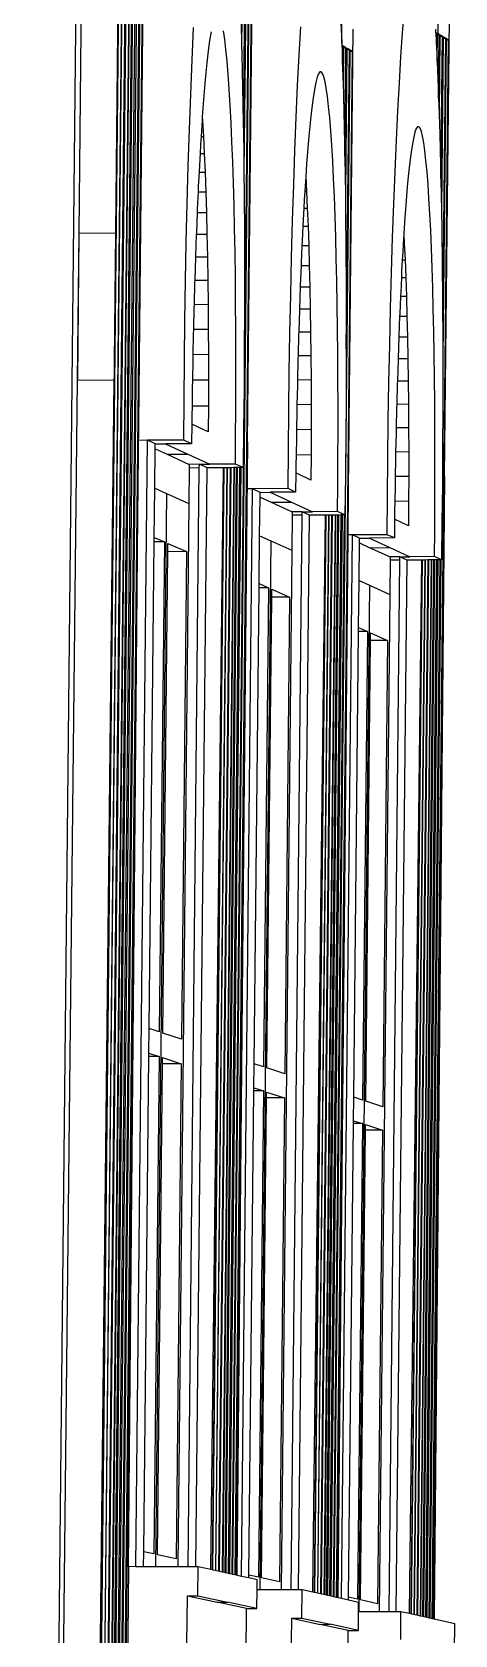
# Model space of a CAD drawing. Extents: x -106 to 80, y -44 to 65.
# Drawn here: x 76.736 to 77.959, y 10.15 to 14.788 of the extents above; entities that cross this region are included whole.
import ezdxf

# ---------------------------------------------------------------- set-up
doc = ezdxf.new("R2010")
doc.units = 0
doc.layers.get('0').update_dxf_attribs({"linetype": 'CONTINUOUS'})

msp = doc.modelspace()

# ---------------------------------------------------------------- linework, layer by layer
for p, q in [((76.736, 2.4746), (76.8852, 17.0254)), ((76.8717, 14.2064), (76.8818, 15.1912)), ((76.9779, 14.2073), (76.988, 15.1922)), ((77.0453, 13.7479), (77.0597, 15.1448)), ((76.9071, 7.1345), (76.989, 15.1123)), ((76.9971, 15.1124), (76.9152, 7.1345)), ((76.9168, 7.1347), (76.9987, 15.1068)), ((77.0067, 15.1069), (76.9249, 7.1347)), ((76.928, 7.1349), (77.0098, 15.1005)), ((77.0178, 15.1006), (76.936, 7.1349)), ((76.9383, 7.135), (77.0201, 15.0957)), ((76.9445, 7.135), (77.0262, 15.0958)), ((77.0285, 15.0898), (76.9468, 7.1352)), ((76.9548, 7.1352), (77.0365, 15.0899)), ((77.0395, 15.0836), (76.9579, 7.1354)), ((76.9658, 7.1354), (77.0475, 15.0836)), ((77.0491, 15.0781), (76.9675, 7.1356)), ((76.9755, 7.1356), (77.0571, 15.0782)), ((77.3591, 13.6011), (77.3732, 14.9656)), ((77.3143, 10.3266), (77.3616, 14.9056)), ((77.3631, 14.9003), (77.3159, 10.3263)), ((77.3235, 10.3246), (77.3707, 14.9004)), ((77.3434, 14.9115), (77.3418, 14.7532)), ((77.347, 14.5114), (77.3511, 14.9116)), ((77.354, 14.9055), (77.3486, 14.3853)), ((77.8075, 14.7855), (77.8125, 14.8489)), ((77.9107, 14.7828), (77.9114, 14.853)), ((77.1986, 14.7072), (77.2029, 14.8012)), ((77.3402, 14.8108), (77.3418, 14.7532)), ((77.5083, 14.7211), (77.5129, 14.8033)), ((77.6291, 14.8159), (77.6314, 14.7569)), ((77.6314, 14.7569), (77.632, 14.8211)), ((77.6508, 13.4624), (77.6646, 14.7968)), ((77.9024, 14.7961), (77.9029, 14.7873)), ((77.9288, 13.5022), (77.9426, 14.8291)), ((77.2494, 14.7638), (77.2454, 14.7338)), ((77.2535, 14.7889), (77.2494, 14.7638)), ((77.2931, 14.7669), (77.2895, 14.7914)), ((77.2966, 14.7376), (77.2931, 14.7669)), ((77.3418, 14.7532), (77.3426, 14.7235)), ((77.6314, 14.7569), (77.6316, 14.7503)), ((77.6341, 14.7489), (77.6316, 14.7503)), ((77.6316, 14.7503), (77.6317, 14.7489)), ((77.6317, 14.7489), (77.6341, 14.7489)), ((77.6317, 14.7489), (77.6322, 14.7354)), ((77.6335, 14.6946), (77.6341, 14.7489)), ((77.8027, 14.716), (77.8075, 14.7855)), ((77.8928, 10.1982), (77.9403, 14.7654)), ((77.9029, 14.7873), (77.906, 14.7855)), ((77.9029, 14.7873), (77.903, 14.7855)), ((77.903, 14.7855), (77.906, 14.7855)), ((77.903, 14.7855), (77.9055, 14.7372)), ((77.906, 14.7855), (77.9055, 14.7372)), ((77.9072, 14.7015), (77.908, 14.7812)), ((77.908, 14.7843), (77.9107, 14.7828)), ((77.908, 14.7827), (77.908, 14.7843)), ((77.908, 14.7827), (77.9107, 14.7828)), ((77.908, 14.7812), (77.908, 14.7827)), ((77.908, 14.7812), (77.9134, 14.7812)), ((77.9134, 14.7812), (77.9107, 14.7828)), ((77.9115, 14.596), (77.9134, 14.7812)), ((77.9153, 14.7759), (77.913, 14.5508)), ((77.9154, 14.78), (77.9153, 14.7759)), ((77.9153, 14.7759), (77.9223, 14.776)), ((77.9223, 14.776), (77.9154, 14.78)), ((77.9181, 14.364), (77.9223, 14.776)), ((77.925, 14.7703), (77.9198, 14.2746)), ((77.9234, 13.9508), (77.932, 14.7703)), ((77.9333, 14.7654), (77.9238, 13.8465)), ((77.932, 14.7703), (77.925, 14.7744)), ((77.925, 14.7744), (77.925, 14.7703)), ((77.925, 14.7703), (77.932, 14.7703)), ((77.9334, 14.7695), (77.9333, 14.7654)), ((77.9333, 14.7654), (77.9403, 14.7654)), ((77.9403, 14.7654), (77.9334, 14.7695)), ((77.1947, 14.6088), (77.1986, 14.7072)), ((77.2454, 14.7338), (77.2414, 14.6993)), ((77.2999, 14.7037), (77.2966, 14.7376)), ((77.3031, 14.6653), (77.2999, 14.7037)), ((77.3426, 14.7235), (77.3449, 14.627)), ((77.5039, 14.6339), (77.5083, 14.7211)), ((77.655, 14.7328), (77.6086, 10.2613)), ((77.6159, 10.2597), (77.6622, 14.7329)), ((77.6322, 14.7354), (77.6335, 14.6946)), ((77.6362, 14.7435), (77.6351, 14.6448)), ((77.6435, 14.7436), (77.6362, 14.7477)), ((77.6362, 14.7477), (77.6362, 14.7435)), ((77.6362, 14.7435), (77.6435, 14.7436)), ((77.6402, 14.4293), (77.6435, 14.7436)), ((77.6462, 14.7378), (77.6419, 14.3228)), ((77.6445, 13.8716), (77.6535, 14.7379)), ((77.6463, 14.742), (77.6462, 14.7378)), ((77.6462, 14.7378), (77.6535, 14.7379)), ((77.6535, 14.7379), (77.6463, 14.742)), ((77.6622, 14.7329), (77.655, 14.737)), ((77.655, 14.737), (77.655, 14.7328)), ((77.655, 14.7328), (77.6622, 14.7329)), ((77.798, 14.6409), (77.8027, 14.716)), ((77.9055, 14.7372), (77.906, 14.7282)), ((77.906, 14.7282), (77.9072, 14.7015)), ((77.2375, 14.6602), (77.2337, 14.6168)), ((77.2414, 14.6993), (77.2375, 14.6602)), ((77.3061, 14.6227), (77.3031, 14.6653)), ((77.5601, 14.6574), (77.5562, 14.6423)), ((77.564, 14.6675), (77.5601, 14.6574)), ((77.5679, 14.6728), (77.564, 14.6675)), ((77.5718, 14.6731), (77.5679, 14.6728)), ((77.5756, 14.6685), (77.5718, 14.6731)), ((77.5794, 14.6589), (77.5756, 14.6685)), ((77.5831, 14.6445), (77.5794, 14.6589)), ((77.6335, 14.6946), (77.635, 14.6498)), ((77.9072, 14.7015), (77.9092, 14.6547)), ((77.2337, 14.6168), (77.2327, 14.6033)), ((77.3089, 14.5759), (77.3061, 14.6227)), ((77.3449, 14.627), (77.3467, 14.5265)), ((77.4998, 14.5419), (77.5039, 14.6339)), ((77.5522, 14.6224), (77.5483, 14.5978)), ((77.5562, 14.6423), (77.5522, 14.6224)), ((77.5866, 14.6253), (77.5831, 14.6445)), ((77.5901, 14.6014), (77.5866, 14.6253)), ((77.635, 14.6498), (77.6351, 14.6448)), ((77.6351, 14.6448), (77.6374, 14.5596)), ((77.7936, 14.5605), (77.798, 14.6409)), ((77.9092, 14.6547), (77.9115, 14.596)), ((77.191, 14.5066), (77.1947, 14.6088)), ((77.23, 14.5691), (77.2282, 14.5422)), ((77.2327, 14.6033), (77.23, 14.5691)), ((77.3116, 14.5251), (77.3089, 14.5759)), ((77.5445, 14.5685), (77.5407, 14.5347)), ((77.5483, 14.5978), (77.5445, 14.5685)), ((77.5934, 14.5728), (77.5901, 14.6014)), ((77.5966, 14.5397), (77.5934, 14.5728)), ((77.9115, 14.596), (77.9122, 14.5759)), ((77.9122, 14.5759), (77.913, 14.5508)), ((77.2265, 14.5175), (77.2245, 14.4864)), ((77.2275, 14.5324), (77.2265, 14.5175)), ((77.2282, 14.5422), (77.2275, 14.5324)), ((77.2275, 14.5324), (77.2288, 14.5324)), ((77.2282, 14.5422), (77.2288, 14.5324)), ((77.2288, 14.5324), (77.2315, 14.4864)), ((77.314, 14.4706), (77.3116, 14.5251)), ((77.3467, 14.5265), (77.347, 14.5114)), ((77.496, 14.4457), (77.4998, 14.5419)), ((77.5407, 14.5347), (77.537, 14.4964)), ((77.5996, 14.5023), (77.5966, 14.5397)), ((77.6374, 14.5596), (77.6396, 14.4652)), ((77.7894, 14.4751), (77.7936, 14.5605)), ((77.913, 14.5508), (77.9149, 14.4922)), ((77.1877, 14.4009), (77.191, 14.5066)), ((77.2245, 14.4864), (77.223, 14.4622)), ((77.2245, 14.4864), (77.2315, 14.4864)), ((77.2315, 14.4864), (77.234, 14.4366)), ((77.3162, 14.4126), (77.314, 14.4706)), ((77.347, 14.5114), (77.3482, 14.4227)), ((77.537, 14.4964), (77.5333, 14.4539)), ((77.6025, 14.4606), (77.5996, 14.5023)), ((77.7855, 14.3851), (77.7894, 14.4751)), ((77.8394, 14.484), (77.8357, 14.4645)), ((77.8432, 14.4988), (77.8394, 14.484)), ((77.847, 14.5088), (77.8432, 14.4988)), ((77.8507, 14.5139), (77.847, 14.5088)), ((77.8544, 14.5143), (77.8507, 14.5139)), ((77.8581, 14.5098), (77.8544, 14.5143)), ((77.8616, 14.5005), (77.8581, 14.5098)), ((77.8651, 14.4865), (77.8616, 14.5005)), ((77.8686, 14.4677), (77.8651, 14.4865)), ((77.9149, 14.4922), (77.9172, 14.4041)), ((77.2216, 14.4365), (77.2198, 14.4032)), ((77.223, 14.4622), (77.2216, 14.4365)), ((77.2216, 14.4365), (77.234, 14.4366)), ((77.234, 14.4366), (77.2362, 14.3832)), ((77.4925, 14.3457), (77.496, 14.4457)), ((77.5314, 14.4289), (77.5298, 14.4074)), ((77.5333, 14.4539), (77.5314, 14.4289)), ((77.6052, 14.4149), (77.6025, 14.4606)), ((77.6396, 14.4652), (77.6402, 14.4293)), ((77.6402, 14.4293), (77.6413, 14.3671)), ((77.8319, 14.4404), (77.8282, 14.4117)), ((77.8357, 14.4645), (77.8319, 14.4404)), ((77.8719, 14.4443), (77.8686, 14.4677)), ((77.875, 14.4164), (77.8719, 14.4443)), ((77.1847, 14.2922), (77.1877, 14.4009)), ((77.2188, 14.383), (77.2167, 14.341)), ((77.2198, 14.4032), (77.2188, 14.383)), ((77.2188, 14.383), (77.2362, 14.3832)), ((77.2362, 14.3832), (77.2383, 14.3263)), ((77.3182, 14.3513), (77.3162, 14.4126)), ((77.3482, 14.4227), (77.3486, 14.3853)), ((77.3486, 14.3853), (77.3493, 14.3159)), ((77.5298, 14.4074), (77.5272, 14.3688)), ((77.6077, 14.3653), (77.6052, 14.4149)), ((77.7818, 14.291), (77.7855, 14.3851)), ((77.8246, 14.3785), (77.821, 14.3411)), ((77.8282, 14.4117), (77.8246, 14.3785)), ((77.8781, 14.3841), (77.875, 14.4164)), ((77.881, 14.3475), (77.8781, 14.3841)), ((77.9172, 14.4041), (77.9181, 14.364)), ((77.2167, 14.341), (77.216, 14.3262)), ((77.32, 14.287), (77.3182, 14.3513)), ((77.4893, 14.2424), (77.4925, 14.3457)), ((77.5264, 14.3569), (77.5246, 14.3274)), ((77.5272, 14.3688), (77.5264, 14.3569)), ((77.5272, 14.3688), (77.5295, 14.3274)), ((77.61, 14.3121), (77.6077, 14.3653)), ((77.6413, 14.3671), (77.6419, 14.3228)), ((77.821, 14.3411), (77.8175, 14.2995)), ((77.8837, 14.3068), (77.881, 14.3475)), ((77.9181, 14.364), (77.9192, 14.3118)), ((77.182, 14.1811), (77.1847, 14.2922)), ((77.216, 14.3262), (77.2137, 14.2756)), ((77.216, 14.3262), (77.2383, 14.3263)), ((77.2383, 14.3263), (77.2401, 14.2664)), ((77.3215, 14.2199), (77.32, 14.287)), ((77.3493, 14.3159), (77.35, 14.2067)), ((77.5231, 14.3027), (77.5218, 14.2787)), ((77.5246, 14.3274), (77.5231, 14.3027)), ((77.5246, 14.3274), (77.5295, 14.3274)), ((77.5295, 14.3274), (77.5318, 14.2788)), ((77.6121, 14.2554), (77.61, 14.3121)), ((77.6419, 14.3228), (77.6427, 14.2656)), ((77.7784, 14.1932), (77.7818, 14.291)), ((77.8175, 14.2995), (77.8148, 14.2635)), ((77.8863, 14.2621), (77.8837, 14.3068)), ((77.9192, 14.3118), (77.9198, 14.2746)), ((77.2134, 14.2662), (77.211, 14.2075)), ((77.2137, 14.2756), (77.2134, 14.2662)), ((77.2134, 14.2662), (77.2401, 14.2664)), ((77.2401, 14.2664), (77.2417, 14.2035)), ((77.4864, 14.1362), (77.4893, 14.2424)), ((77.5199, 14.2451), (77.519, 14.2264)), ((77.5218, 14.2787), (77.5199, 14.2451)), ((77.5218, 14.2787), (77.5318, 14.2788)), ((77.5318, 14.2788), (77.534, 14.2266)), ((77.614, 14.1955), (77.6121, 14.2554)), ((77.6427, 14.2656), (77.6437, 14.1613)), ((77.8141, 14.2539), (77.8108, 14.2045)), ((77.8148, 14.2635), (77.8141, 14.2539)), ((77.8887, 14.2137), (77.8863, 14.2621)), ((77.9198, 14.2746), (77.9208, 14.2158)), ((76.8716, 14.2065), (76.8672, 13.781)), ((76.8673, 13.781), (76.8717, 14.2064)), ((76.8717, 14.2064), (76.9779, 14.2073)), ((76.9673, 13.1768), (76.9779, 14.2073)), ((77.2108, 14.2033), (77.2085, 14.1378)), ((77.211, 14.2075), (77.2108, 14.2033)), ((77.2108, 14.2033), (77.2417, 14.2035)), ((77.2417, 14.2035), (77.243, 14.1381)), ((77.3228, 14.1503), (77.3215, 14.2199)), ((77.35, 14.2067), (77.3503, 14.0955)), ((77.519, 14.2264), (77.5169, 14.1842)), ((77.519, 14.2264), (77.534, 14.2266)), ((77.534, 14.2266), (77.5359, 14.171)), ((77.6157, 14.1327), (77.614, 14.1955)), ((77.7753, 14.0921), (77.7784, 14.1932)), ((77.8108, 14.2035), (77.8092, 14.1766)), ((77.8108, 14.2045), (77.8108, 14.2035)), ((77.8108, 14.2035), (77.8122, 14.1766)), ((77.8909, 14.1616), (77.8887, 14.2137)), ((77.9208, 14.2158), (77.9221, 14.1165)), ((77.1798, 14.0681), (77.182, 14.1811)), ((77.3238, 14.0785), (77.3228, 14.1503)), ((77.5164, 14.1709), (77.5141, 14.1203)), ((77.5169, 14.1842), (77.5164, 14.1709)), ((77.5164, 14.1709), (77.5359, 14.171)), ((77.5359, 14.171), (77.5376, 14.1124)), ((77.6437, 14.1613), (77.6443, 14.0545)), ((77.8077, 14.1515), (77.8065, 14.1289)), ((77.8092, 14.1766), (77.8077, 14.1515)), ((77.8092, 14.1766), (77.8122, 14.1766)), ((77.8122, 14.1766), (77.8145, 14.129)), ((77.8929, 14.1062), (77.8909, 14.1616)), ((77.2085, 14.1369), (77.2063, 14.07)), ((77.2085, 14.1378), (77.243, 14.1381)), ((77.2085, 14.1378), (77.2085, 14.1369)), ((77.243, 14.1381), (77.2441, 14.0703)), ((77.4838, 14.0276), (77.4864, 14.1362)), ((77.5138, 14.1122), (77.5115, 14.0537)), ((77.5141, 14.1203), (77.5138, 14.1122)), ((77.5138, 14.1122), (77.5376, 14.1124)), ((77.5376, 14.1124), (77.5391, 14.051)), ((77.6171, 14.0671), (77.6157, 14.1327)), ((77.8065, 14.1289), (77.8046, 14.0951)), ((77.8065, 14.1289), (77.8145, 14.129)), ((77.8145, 14.129), (77.8165, 14.078)), ((77.8947, 14.0477), (77.8929, 14.1062)), ((77.9221, 14.1165), (77.9231, 14.0145)), ((77.1779, 13.9538), (77.1798, 14.0681)), ((77.2061, 14.064), (77.2044, 14.0001)), ((77.2063, 14.07), (77.2061, 14.064)), ((77.2063, 14.07), (77.2441, 14.0703)), ((77.2441, 14.0703), (77.245, 14.0004)), ((77.3246, 14.0047), (77.3238, 14.0785)), ((77.3503, 14.0955), (77.3502, 13.9829)), ((77.5115, 14.0537), (77.5114, 14.0508)), ((77.6183, 13.9991), (77.6171, 14.0671)), ((77.6443, 14.0545), (77.6446, 13.9458)), ((77.7725, 13.9882), (77.7753, 14.0921)), ((77.8038, 14.0779), (77.8018, 14.0355)), ((77.8046, 14.0951), (77.8038, 14.0779)), ((77.8038, 14.0779), (77.8165, 14.078)), ((77.8165, 14.078), (77.8184, 14.0237)), ((77.4816, 13.9172), (77.4838, 14.0276)), ((77.5114, 14.0508), (77.5091, 13.9868)), ((77.5114, 14.0508), (77.5391, 14.051)), ((77.5391, 14.051), (77.5404, 13.987)), ((77.8012, 14.0235), (77.7991, 13.973)), ((77.8018, 14.0355), (77.8012, 14.0235)), ((77.8012, 14.0235), (77.8184, 14.0237)), ((77.8184, 14.0237), (77.82, 13.9664)), ((77.8962, 13.9862), (77.8947, 14.0477)), ((77.9231, 14.0145), (77.9234, 13.9508)), ((77.2041, 13.9892), (77.2026, 13.9285)), ((77.2044, 14.0001), (77.2041, 13.9892)), ((77.2044, 14.0001), (77.245, 14.0004)), ((77.245, 14.0004), (77.2456, 13.9289)), ((77.3251, 13.9293), (77.3246, 14.0047)), ((77.3502, 13.9829), (77.3497, 13.8693)), ((77.5091, 13.9847), (77.507, 13.9205)), ((77.5091, 13.9868), (77.5404, 13.987)), ((77.5091, 13.9868), (77.5091, 13.9847)), ((77.5404, 13.987), (77.5414, 13.9208)), ((77.6193, 13.9288), (77.6183, 13.9991)), ((77.77, 13.882), (77.7725, 13.9882)), ((77.7988, 13.9662), (77.7965, 13.9079)), ((77.7991, 13.973), (77.7988, 13.9662)), ((77.7988, 13.9662), (77.82, 13.9664)), ((77.82, 13.9664), (77.8214, 13.9063)), ((77.8976, 13.9221), (77.8962, 13.9862)), ((77.1764, 13.8385), (77.1779, 13.9538)), ((77.2026, 13.9285), (77.2022, 13.9128)), ((77.2026, 13.9285), (77.2456, 13.9289)), ((77.2456, 13.9289), (77.2459, 13.8559)), ((77.3254, 13.8525), (77.3251, 13.9293)), ((77.4798, 13.8054), (77.4816, 13.9172)), ((77.507, 13.9205), (77.5068, 13.9134)), ((77.507, 13.9205), (77.5414, 13.9208)), ((77.5414, 13.9208), (77.5422, 13.8525)), ((77.62, 13.8567), (77.6193, 13.9288)), ((77.6446, 13.9458), (77.6445, 13.8716)), ((77.8987, 13.8555), (77.8976, 13.9221)), ((77.9234, 13.9508), (77.9237, 13.9101)), ((77.2022, 13.9128), (77.201, 13.8555)), ((77.3497, 13.8693), (77.3488, 13.7553)), ((77.5068, 13.9134), (77.5051, 13.8523)), ((77.6445, 13.8716), (77.6445, 13.8357)), ((77.7679, 13.774), (77.77, 13.882)), ((77.7965, 13.9061), (77.7943, 13.8435)), ((77.7965, 13.9079), (77.7965, 13.9061)), ((77.7965, 13.9061), (77.8214, 13.9063)), ((77.8214, 13.9063), (77.8226, 13.8437)), ((77.9237, 13.9101), (77.9238, 13.8465)), ((77.1753, 13.7229), (77.1764, 13.8385)), ((77.2006, 13.835), (77.1996, 13.7814)), ((77.201, 13.8555), (77.2006, 13.835)), ((77.201, 13.8555), (77.2459, 13.8559)), ((77.2459, 13.8559), (77.246, 13.7817)), ((77.3254, 13.7747), (77.3254, 13.8525)), ((77.5048, 13.8403), (77.5034, 13.7823)), ((77.5051, 13.8523), (77.5048, 13.8403)), ((77.5051, 13.8523), (77.5422, 13.8525)), ((77.5422, 13.8525), (77.5428, 13.7826)), ((77.6205, 13.783), (77.62, 13.8567)), ((77.6445, 13.8357), (77.644, 13.7247)), ((77.7942, 13.8403), (77.7923, 13.7787)), ((77.7943, 13.8435), (77.7942, 13.8403)), ((77.7943, 13.8435), (77.8226, 13.8437)), ((77.8226, 13.8437), (77.8236, 13.7789)), ((77.8996, 13.7869), (77.8987, 13.8555)), ((77.9238, 13.8465), (77.9239, 13.8038)), ((76.7948, 7.1342), (76.8672, 13.781)), ((76.8672, 13.781), (76.8673, 13.781)), ((76.8673, 13.781), (76.9734, 13.7818)), ((76.9009, 7.1342), (76.9734, 13.7818)), ((76.9672, 13.1768), (76.9734, 13.7818)), ((77.1996, 13.7814), (77.1992, 13.7563)), ((77.1996, 13.7814), (77.246, 13.7817)), ((77.246, 13.7817), (77.2458, 13.7068)), ((77.4784, 13.6927), (77.4798, 13.8054)), ((77.5034, 13.7823), (77.503, 13.7656)), ((77.5034, 13.7823), (77.5428, 13.7826)), ((77.5428, 13.7826), (77.5431, 13.7112)), ((77.6207, 13.708), (77.6205, 13.783)), ((77.7923, 13.7787), (77.792, 13.7706)), ((77.7923, 13.7787), (77.8236, 13.7789)), ((77.8236, 13.7789), (77.8243, 13.7122)), ((77.9003, 13.7164), (77.8996, 13.7869)), ((77.9239, 13.8038), (77.9237, 13.6961)), ((77.0258, 11.8515), (77.0454, 13.7479)), ((77.0258, 11.8515), (77.0453, 13.7479)), ((77.0441, 13.6066), (77.0454, 13.7479)), ((77.0453, 13.7479), (77.0454, 13.7479)), ((77.1992, 13.7563), (77.1985, 13.7065)), ((77.3252, 13.6961), (77.3254, 13.7747)), ((77.3488, 13.7553), (77.3476, 13.6413)), ((77.503, 13.7656), (77.5019, 13.7109)), ((77.7661, 13.6646), (77.7679, 13.774)), ((77.792, 13.7706), (77.7904, 13.7119)), ((77.1746, 13.6076), (77.1753, 13.7229)), ((77.1985, 13.7065), (77.1981, 13.6769)), ((77.1985, 13.7065), (77.2458, 13.7068)), ((77.2458, 13.7068), (77.2454, 13.6314)), ((77.3246, 13.6172), (77.3252, 13.6961)), ((77.4773, 13.5798), (77.4784, 13.6927)), ((77.5014, 13.6896), (77.5005, 13.6385)), ((77.5019, 13.7109), (77.5014, 13.6896)), ((77.5019, 13.7109), (77.5431, 13.7112)), ((77.5431, 13.7112), (77.5432, 13.6388)), ((77.6207, 13.6319), (77.6207, 13.708)), ((77.644, 13.7247), (77.6431, 13.6132)), ((77.7901, 13.6991), (77.7887, 13.6435)), ((77.7904, 13.7119), (77.7901, 13.6991)), ((77.7904, 13.7119), (77.8243, 13.7122)), ((77.8243, 13.7122), (77.8248, 13.6438)), ((77.9008, 13.6442), (77.9003, 13.7164)), ((77.9237, 13.6961), (77.9232, 13.5874)), ((77.1978, 13.6538), (77.1972, 13.5971)), ((77.1981, 13.6769), (77.1978, 13.6538)), ((77.2454, 13.6314), (77.1978, 13.6538)), ((77.3476, 13.6413), (77.3459, 13.5279)), ((77.5005, 13.6385), (77.5001, 13.6126)), ((77.5005, 13.6385), (77.5432, 13.6388)), ((77.5432, 13.6388), (77.543, 13.5655)), ((77.7647, 13.5545), (77.7661, 13.6646)), ((77.7887, 13.6435), (77.7883, 13.626)), ((77.7887, 13.6435), (77.8248, 13.6438)), ((77.8248, 13.6438), (77.8251, 13.574)), ((77.901, 13.5708), (77.9008, 13.6442)), ((77.0147, 10.3477), (77.0441, 13.6066)), ((77.0358, 10.3478), (77.0693, 13.6068)), ((77.0693, 13.6068), (77.0441, 13.6066)), ((77.1746, 13.6076), (77.0693, 13.6068)), ((77.092, 13.5963), (77.0693, 13.6068)), ((77.0919, 13.5823), (77.092, 13.5963)), ((77.092, 13.5963), (77.1221, 13.5965)), ((77.1972, 13.5971), (77.1221, 13.5965)), ((77.1221, 13.5965), (77.1861, 13.5669)), ((77.1972, 13.5971), (77.1746, 13.6076)), ((77.3239, 13.5381), (77.3246, 13.6172)), ((77.343, 12.0429), (77.3592, 13.6011)), ((77.3591, 13.6011), (77.343, 12.0429)), ((77.358, 13.4662), (77.3592, 13.6011)), ((77.3591, 13.6011), (77.3592, 13.6011)), ((77.5001, 13.6126), (77.4994, 13.5652)), ((77.6205, 13.5551), (77.6207, 13.6319)), ((77.6431, 13.6132), (77.6419, 13.5017)), ((77.7883, 13.626), (77.7872, 13.5737)), ((77.0907, 13.468), (77.0919, 13.5823)), ((77.0919, 13.5823), (77.1263, 13.5665)), ((77.1263, 13.5665), (77.1861, 13.5669)), ((77.1263, 13.5665), (77.19, 13.5371)), ((77.1861, 13.5669), (77.2495, 13.5376)), ((77.4766, 13.467), (77.4773, 13.5798)), ((77.4994, 13.5652), (77.499, 13.535)), ((77.4994, 13.5652), (77.543, 13.5655)), ((77.543, 13.5655), (77.5425, 13.4918)), ((77.62, 13.4779), (77.6205, 13.5551)), ((77.7637, 13.444), (77.7647, 13.5545)), ((77.7868, 13.5516), (77.7859, 13.5028)), ((77.7872, 13.5737), (77.7868, 13.5516)), ((77.7872, 13.5737), (77.8251, 13.574)), ((77.8251, 13.574), (77.8251, 13.5031)), ((77.9009, 13.4964), (77.901, 13.5708)), ((77.9232, 13.5874), (77.9224, 13.4784)), ((77.1869, 10.3483), (77.2196, 13.5269)), ((77.1899, 13.5267), (77.1888, 13.4237)), ((77.19, 13.5371), (77.1899, 13.5267)), ((77.2196, 13.5269), (77.1899, 13.5267)), ((77.2197, 13.5374), (77.19, 13.5371)), ((77.2092, 10.3484), (77.2419, 13.5271)), ((77.2196, 13.5269), (77.2197, 13.5374)), ((77.2197, 13.5374), (77.2495, 13.5376)), ((77.2419, 13.5271), (77.2197, 13.5374)), ((77.2893, 13.5274), (77.2419, 13.5271)), ((77.3239, 13.5381), (77.2495, 13.5376)), ((77.2525, 10.3404), (77.2893, 13.5274)), ((77.2584, 10.339), (77.2913, 13.5275)), ((77.299, 13.5275), (77.2661, 10.3373)), ((77.2677, 10.337), (77.3006, 13.5275)), ((77.3083, 13.5276), (77.2753, 10.3353)), ((77.2783, 10.3346), (77.3112, 13.5276)), ((77.2844, 13.0426), (77.2894, 13.5274)), ((77.2845, 13.0426), (77.2895, 13.5274)), ((77.3189, 13.5277), (77.2859, 10.3329)), ((77.2881, 10.3325), (77.3211, 13.5277)), ((77.2894, 13.5274), (77.2893, 13.5274)), ((77.2895, 13.5274), (77.2894, 13.5274)), ((77.2913, 13.5275), (77.2895, 13.5274)), ((77.299, 13.5275), (77.2913, 13.5275)), ((77.294, 10.3312), (77.327, 13.5277)), ((77.3292, 13.5277), (77.2962, 10.3307)), ((77.3006, 13.5275), (77.299, 13.5275)), ((77.3083, 13.5276), (77.3006, 13.5275)), ((77.3038, 10.329), (77.3368, 13.5278)), ((77.3398, 13.5278), (77.3067, 10.3283)), ((77.3112, 13.5276), (77.3083, 13.5276)), ((77.3189, 13.5277), (77.3112, 13.5276)), ((77.3211, 13.5277), (77.3189, 13.5277)), ((77.327, 13.5277), (77.3211, 13.5277)), ((77.3459, 13.5279), (77.3239, 13.5381)), ((77.3292, 13.5277), (77.327, 13.5277)), ((77.3368, 13.5278), (77.3292, 13.5277)), ((77.3398, 13.5278), (77.3368, 13.5278)), ((77.3459, 13.5279), (77.3398, 13.5278)), ((77.4987, 13.5124), (77.4981, 13.457)), ((77.499, 13.535), (77.4987, 13.5124)), ((77.5425, 13.4918), (77.4987, 13.5124)), ((77.6419, 13.5017), (77.6403, 13.3909)), ((77.7859, 13.5028), (77.7855, 13.4763)), ((77.7859, 13.5028), (77.8251, 13.5031)), ((77.8251, 13.5031), (77.8249, 13.4315)), ((77.9289, 13.5022), (77.8982, 10.197)), ((77.9101, 11.7013), (77.9289, 13.5022)), ((77.9101, 11.7013), (77.9288, 13.5022)), ((77.9288, 13.5022), (77.9289, 13.5022)), ((77.0893, 13.326), (77.0907, 13.468)), ((77.0907, 13.468), (77.1249, 13.4526)), ((77.1249, 13.4526), (77.093, 10.348)), ((77.1249, 13.4526), (77.1888, 13.4237)), ((77.3294, 10.3233), (77.358, 13.4662)), ((77.3412, 10.3207), (77.3736, 13.4663)), ((77.3736, 13.4663), (77.358, 13.4662)), ((77.4766, 13.467), (77.3736, 13.4663)), ((77.3953, 13.4563), (77.3736, 13.4663)), ((77.3952, 13.4426), (77.3953, 13.4563)), ((77.3953, 13.4563), (77.4247, 13.4565)), ((77.4981, 13.457), (77.4247, 13.4565)), ((77.4247, 13.4565), (77.4858, 13.4282)), ((77.4981, 13.457), (77.4766, 13.467)), ((77.6192, 13.4007), (77.62, 13.4779)), ((77.632, 11.6513), (77.6509, 13.4624)), ((77.632, 11.6513), (77.6508, 13.4624)), ((77.6497, 13.3329), (77.6509, 13.4624)), ((77.6508, 13.4624), (77.6509, 13.4624)), ((77.7855, 13.4763), (77.7849, 13.4312)), ((77.9007, 13.4213), (77.9009, 13.4964)), ((77.9224, 13.4784), (77.9212, 13.3693)), ((77.1888, 13.4237), (77.1571, 10.3482)), ((77.394, 13.3309), (77.3952, 13.4426)), ((77.3952, 13.4426), (77.4274, 13.4278)), ((77.4274, 13.4278), (77.4858, 13.4282)), ((77.4274, 13.4278), (77.4882, 13.3997)), ((77.4858, 13.4282), (77.5464, 13.4001)), ((77.763, 13.3337), (77.7637, 13.444)), ((77.7849, 13.4312), (77.7844, 13.4004)), ((77.7849, 13.4312), (77.8249, 13.4315)), ((77.8249, 13.4315), (77.8245, 13.3594)), ((77.9002, 13.3458), (77.9007, 13.4213)), ((77.4851, 10.2815), (77.5172, 13.39)), ((77.4881, 13.3898), (77.4871, 13.2888)), ((77.4882, 13.3997), (77.4881, 13.3898)), ((77.5172, 13.39), (77.4881, 13.3898)), ((77.5173, 13.3999), (77.4882, 13.3997)), ((77.5064, 10.2816), (77.5386, 13.3901)), ((77.5172, 13.39), (77.5173, 13.3999)), ((77.5173, 13.3999), (77.5464, 13.4001)), ((77.5386, 13.3901), (77.5173, 13.3999)), ((77.584, 13.3905), (77.5386, 13.3901)), ((77.6192, 13.4007), (77.5464, 13.4001)), ((77.548, 10.2748), (77.584, 13.3905)), ((77.5537, 10.2735), (77.586, 13.3905)), ((77.5933, 13.3905), (77.561, 10.2719)), ((77.5625, 10.2716), (77.5948, 13.3905)), ((77.6021, 13.3906), (77.5698, 10.2699)), ((77.5727, 10.2693), (77.605, 13.3906)), ((77.5793, 12.9157), (77.5842, 13.3905)), ((77.5793, 12.9157), (77.5841, 13.3905)), ((77.6123, 13.3907), (77.58, 10.2677)), ((77.5821, 10.2672), (77.6144, 13.3907)), ((77.5841, 13.3905), (77.584, 13.3905)), ((77.5842, 13.3905), (77.5841, 13.3905)), ((77.586, 13.3905), (77.5842, 13.3905)), ((77.5933, 13.3905), (77.586, 13.3905)), ((77.5877, 10.266), (77.62, 13.3907)), ((77.6221, 13.3907), (77.5898, 10.2655)), ((77.5948, 13.3905), (77.5933, 13.3905)), ((77.6021, 13.3906), (77.5948, 13.3905)), ((77.5971, 10.2639), (77.6294, 13.3908)), ((77.6323, 13.3908), (77.5999, 10.2633)), ((77.605, 13.3906), (77.6021, 13.3906)), ((77.6123, 13.3907), (77.605, 13.3906)), ((77.6071, 10.2617), (77.6395, 13.3909)), ((77.6144, 13.3907), (77.6123, 13.3907)), ((77.62, 13.3907), (77.6144, 13.3907)), ((77.6403, 13.3909), (77.6192, 13.4007)), ((77.6221, 13.3907), (77.62, 13.3907)), ((77.6294, 13.3908), (77.6221, 13.3907)), ((77.6323, 13.3908), (77.6294, 13.3908)), ((77.6395, 13.3909), (77.6323, 13.3908)), ((77.6403, 13.3909), (77.6395, 13.3909)), ((77.7842, 13.3783), (77.7836, 13.3242)), ((77.7844, 13.4004), (77.7842, 13.3783)), ((77.8245, 13.3594), (77.7842, 13.3783)), ((77.9212, 13.3693), (77.9196, 13.2608)), ((77.0746, 11.9049), (77.0891, 13.3129)), ((77.0891, 13.3129), (77.0893, 13.326)), ((77.1185, 13.3131), (77.0891, 13.3129)), ((77.0893, 13.326), (77.1185, 13.3131)), ((77.1185, 13.3131), (77.1039, 11.8951)), ((77.3926, 13.1921), (77.394, 13.3309)), ((77.394, 13.3309), (77.426, 13.3164)), ((77.426, 13.3164), (77.3947, 10.2812)), ((77.426, 13.3164), (77.4871, 13.2888)), ((77.6215, 10.2585), (77.6497, 13.3329)), ((77.6304, 10.2565), (77.6622, 13.333)), ((77.6622, 13.333), (77.6497, 13.3329)), ((77.763, 13.3337), (77.6622, 13.333)), ((77.683, 13.3235), (77.6622, 13.333)), ((77.6829, 13.3101), (77.683, 13.3235)), ((77.683, 13.3235), (77.7117, 13.3237)), ((77.7836, 13.3242), (77.7117, 13.3237)), ((77.7117, 13.3237), (77.7702, 13.2966)), ((77.7836, 13.3242), (77.763, 13.3337)), ((77.8994, 13.2702), (77.9002, 13.3458)), ((77.1138, 11.8918), (77.1281, 13.2845)), ((77.1281, 13.2845), (77.1283, 13.3087)), ((77.1823, 13.2849), (77.1281, 13.2845)), ((77.1283, 13.3087), (77.1823, 13.2849)), ((77.1823, 13.2849), (77.1677, 11.8737)), ((77.4871, 13.2888), (77.456, 10.2814)), ((77.6817, 13.2008), (77.6829, 13.3101)), ((77.6829, 13.3101), (77.713, 13.2962)), ((77.713, 13.2962), (77.7702, 13.2966)), ((77.713, 13.2962), (77.7713, 13.2693)), ((77.7702, 13.2966), (77.8282, 13.2697)), ((77.7713, 13.2693), (77.7712, 13.2598)), ((77.7997, 13.2695), (77.7713, 13.2693)), ((77.7996, 13.26), (77.7997, 13.2695)), ((77.7997, 13.2695), (77.8282, 13.2697)), ((77.8201, 13.2602), (77.7997, 13.2695)), ((77.8994, 13.2702), (77.8282, 13.2697)), ((77.9196, 13.2608), (77.8994, 13.2702)), ((77.7681, 10.2182), (77.7996, 13.26)), ((77.7712, 13.2598), (77.7701, 13.1608)), ((77.7996, 13.26), (77.7712, 13.2598)), ((77.7885, 10.2182), (77.8201, 13.2602)), ((77.8629, 13.2605), (77.8201, 13.2602)), ((77.8278, 10.2127), (77.8629, 13.2605)), ((77.8333, 10.2115), (77.8649, 13.2605)), ((77.872, 13.2605), (77.8403, 10.2099)), ((77.8417, 10.2096), (77.8734, 13.2605)), ((77.8804, 13.2606), (77.8487, 10.208)), ((77.8514, 10.2074), (77.8832, 13.2606)), ((77.8902, 13.2606), (77.8584, 10.2059)), ((77.8601, 12.9583), (77.8632, 13.2605)), ((77.8602, 12.9583), (77.8633, 13.2605)), ((77.8604, 10.2054), (77.8922, 13.2607)), ((77.8632, 13.2605), (77.8629, 13.2605)), ((77.8633, 13.2605), (77.8632, 13.2605)), ((77.8649, 13.2605), (77.8633, 13.2605)), ((77.872, 13.2605), (77.8649, 13.2605)), ((77.8658, 10.2042), (77.8976, 13.2607)), ((77.8996, 13.2607), (77.8678, 10.2038)), ((77.8734, 13.2605), (77.872, 13.2605)), ((77.8804, 13.2606), (77.8734, 13.2605)), ((77.8748, 10.2022), (77.9066, 13.2608)), ((77.9093, 13.2608), (77.8775, 10.2016)), ((77.8832, 13.2606), (77.8804, 13.2606)), ((77.8902, 13.2606), (77.8832, 13.2606)), ((77.8844, 10.2001), (77.9163, 13.2608)), ((77.9177, 13.2608), (77.8859, 10.1998)), ((77.8922, 13.2607), (77.8902, 13.2606)), ((77.8976, 13.2607), (77.8922, 13.2607)), ((77.8996, 13.2607), (77.8976, 13.2607)), ((77.9066, 13.2608), (77.8996, 13.2607)), ((77.9093, 13.2608), (77.9066, 13.2608)), ((77.9163, 13.2608), (77.9093, 13.2608)), ((77.9177, 13.2608), (77.9163, 13.2608)), ((77.9196, 13.2608), (77.9177, 13.2608)), ((76.9539, 11.8752), (76.9673, 13.1768)), ((76.9539, 11.8752), (76.9672, 13.1768)), ((76.9672, 13.1768), (76.9673, 13.1768)), ((77.3783, 11.8031), (77.3925, 13.1798)), ((77.3925, 13.1798), (77.3926, 13.1921)), ((77.4199, 13.18), (77.3925, 13.1798)), ((77.3926, 13.1921), (77.4199, 13.18)), ((77.4199, 13.18), (77.4056, 11.794)), ((77.429, 13.1528), (77.4293, 13.1759)), ((77.4293, 13.1759), (77.4808, 13.1531)), ((77.6803, 13.065), (77.6817, 13.2008)), ((77.7117, 13.1873), (77.6809, 10.2179)), ((77.6817, 13.2008), (77.7117, 13.1873)), ((77.7117, 13.1873), (77.7701, 13.1608)), ((77.415, 11.7908), (77.429, 13.1528)), ((77.4808, 13.1531), (77.429, 13.1528)), ((77.4808, 13.1531), (77.4665, 11.7735)), ((77.7701, 13.1608), (77.7396, 10.2181)), ((77.2714, 11.7716), (77.2845, 13.0426)), ((77.2714, 11.7716), (77.2844, 13.0426)), ((77.2844, 13.0426), (77.2845, 13.0426)), ((77.6662, 11.7065), (77.6802, 13.0536)), ((77.6802, 13.0536), (77.6803, 13.065)), ((77.7058, 13.0538), (77.6802, 13.0536)), ((77.6803, 13.065), (77.7058, 13.0538)), ((77.7058, 13.0538), (77.6917, 11.698)), ((77.7145, 13.0277), (77.7148, 13.0498)), ((77.7148, 13.0498), (77.7641, 13.028)), ((77.7007, 11.695), (77.7145, 13.0277)), ((77.7641, 13.028), (77.7145, 13.0277)), ((77.7641, 13.028), (77.7501, 11.6784)), ((77.8473, 11.7227), (77.8602, 12.9583)), ((77.8473, 11.7227), (77.8601, 12.9583)), ((77.8601, 12.9583), (77.8602, 12.9583)), ((77.5665, 11.673), (77.5793, 12.9157)), ((77.5665, 11.673), (77.5793, 12.9157)), ((77.5793, 12.9157), (77.5793, 12.9157)), ((77.34, 11.7489), (77.343, 12.0414)), ((77.343, 12.0414), (77.343, 12.0429)), ((76.9539, 11.8752), (76.9052, 7.1343)), ((77.0739, 11.8335), (77.0746, 11.9049)), ((77.1039, 11.8951), (77.0746, 11.9049)), ((77.1677, 11.8737), (77.1138, 11.8918)), ((77.0258, 11.8515), (76.9773, 7.1357)), ((77.0738, 11.8236), (77.0739, 11.8335)), ((77.0739, 11.8335), (77.1032, 11.8238)), ((77.0591, 10.3909), (77.0738, 11.8236)), ((77.1032, 11.8238), (77.0738, 11.8236)), ((77.1032, 11.8238), (77.0884, 10.3844)), ((77.0982, 10.3822), (77.1128, 11.8025)), ((77.1128, 11.8025), (77.113, 11.8206)), ((77.167, 11.8027), (77.1128, 11.8025)), ((77.113, 11.8206), (77.167, 11.8027)), ((77.167, 11.8027), (77.1523, 10.3701)), ((77.3775, 11.7333), (77.3783, 11.8031)), ((77.4056, 11.794), (77.3783, 11.8031)), ((77.4665, 11.7735), (77.415, 11.7908)), ((77.2714, 11.7716), (77.2566, 10.3394)), ((77.34, 11.7489), (77.3253, 10.3242)), ((77.363, 10.3233), (77.3774, 11.7241)), ((77.3774, 11.7241), (77.3775, 11.7333)), ((77.4049, 11.7242), (77.3774, 11.7241)), ((77.3775, 11.7333), (77.4049, 11.7242)), ((77.4049, 11.7242), (77.3903, 10.3172)), ((77.3997, 10.3151), (77.4141, 11.7039)), ((77.4141, 11.7039), (77.4142, 11.7211)), ((77.4658, 11.7041), (77.4141, 11.7039)), ((77.4142, 11.7211), (77.4658, 11.7041)), ((77.4658, 11.7041), (77.4514, 10.3036)), ((77.6655, 11.6382), (77.6662, 11.7065)), ((77.6917, 11.698), (77.6662, 11.7065)), ((77.7501, 11.6784), (77.7007, 11.695)), ((77.8473, 11.7227), (77.8316, 10.2118)), ((77.9101, 11.7013), (77.8945, 10.1979)), ((77.5665, 11.673), (77.552, 10.2739)), ((77.632, 11.6513), (77.6176, 10.2593)), ((77.6512, 10.2591), (77.6654, 11.6297)), ((77.6654, 11.6297), (77.6655, 11.6382)), ((77.691, 11.6298), (77.6654, 11.6297)), ((77.6655, 11.6382), (77.691, 11.6298)), ((77.691, 11.6298), (77.6768, 10.2534)), ((77.6858, 10.2514), (77.6998, 11.6103)), ((77.6998, 11.6103), (77.7, 11.6268)), ((77.7494, 11.6105), (77.6998, 11.6103)), ((77.7, 11.6268), (77.7494, 11.6105)), ((77.7494, 11.6105), (77.7352, 10.2404)), ((77.0586, 10.3479), (77.0591, 10.3909)), ((77.0884, 10.3844), (77.0591, 10.3909)), ((77.0147, 10.3477), (77.0108, 9.9743)), ((77.0358, 10.3478), (77.0147, 10.3477)), ((77.0358, 10.3478), (77.0586, 10.3479)), ((77.0586, 10.3479), (77.093, 10.348)), ((77.093, 10.348), (77.1571, 10.3482)), ((77.1523, 10.3701), (77.0982, 10.3822)), ((77.1571, 10.3482), (77.1869, 10.3483)), ((77.1869, 10.3483), (77.2092, 10.3484)), ((77.2092, 10.3484), (77.2163, 10.3484)), ((77.2154, 10.2634), (77.2163, 10.3484)), ((77.2163, 10.3484), (77.2525, 10.3404)), ((77.2525, 10.3404), (77.2566, 10.3394)), ((77.2566, 10.3394), (77.2584, 10.339)), ((77.2584, 10.339), (77.2661, 10.3373)), ((77.2661, 10.3373), (77.2677, 10.337)), ((77.2677, 10.337), (77.2753, 10.3353)), ((77.2753, 10.3353), (77.2783, 10.3346)), ((77.2783, 10.3346), (77.2859, 10.3329)), ((77.2859, 10.3329), (77.2881, 10.3325)), ((77.2881, 10.3325), (77.294, 10.3312)), ((77.294, 10.3312), (77.2962, 10.3307)), ((77.2962, 10.3307), (77.3038, 10.329)), ((77.3038, 10.329), (77.3067, 10.3283)), ((77.3067, 10.3283), (77.3143, 10.3266)), ((77.3143, 10.3266), (77.3159, 10.3263)), ((77.3159, 10.3263), (77.3235, 10.3246)), ((77.3235, 10.3246), (77.3253, 10.3242)), ((77.3253, 10.3242), (77.3294, 10.3233)), ((77.3294, 10.3233), (77.3412, 10.3207)), ((77.3412, 10.3207), (77.3629, 10.3159)), ((77.3629, 10.3159), (77.363, 10.3233)), ((77.3629, 10.3159), (77.387, 10.3105)), ((77.3903, 10.3172), (77.363, 10.3233)), ((77.3867, 10.2812), (77.387, 10.3105)), ((77.4514, 10.3036), (77.3997, 10.3151)), ((77.1839, 10.1258), (77.1853, 10.2633)), ((77.1853, 10.2633), (77.2154, 10.2634)), ((77.1853, 10.2633), (77.2714, 10.2448)), ((77.2154, 10.2634), (77.3013, 10.2449)), ((77.3861, 10.2266), (77.3867, 10.2812)), ((77.3867, 10.2812), (77.3947, 10.2812)), ((77.3947, 10.2812), (77.456, 10.2814)), ((77.456, 10.2814), (77.4851, 10.2815)), ((77.4851, 10.2815), (77.5064, 10.2816)), ((77.5064, 10.2816), (77.5172, 10.2816)), ((77.5163, 10.1986), (77.5172, 10.2816)), ((77.5172, 10.2816), (77.548, 10.2748)), ((77.548, 10.2748), (77.552, 10.2739)), ((77.552, 10.2739), (77.5537, 10.2735)), ((77.5537, 10.2735), (77.561, 10.2719)), ((77.561, 10.2719), (77.5625, 10.2716)), ((77.5625, 10.2716), (77.5698, 10.2699)), ((77.5698, 10.2699), (77.5727, 10.2693)), ((77.5727, 10.2693), (77.58, 10.2677)), ((77.58, 10.2677), (77.5821, 10.2672)), ((77.5821, 10.2672), (77.5877, 10.266)), ((77.5877, 10.266), (77.5898, 10.2655)), ((77.5898, 10.2655), (77.5971, 10.2639)), ((77.5971, 10.2639), (77.5999, 10.2633)), ((77.5999, 10.2633), (77.6071, 10.2617)), ((77.6071, 10.2617), (77.6086, 10.2613)), ((77.6086, 10.2613), (77.6159, 10.2597)), ((77.6159, 10.2597), (77.6176, 10.2593)), ((77.6176, 10.2593), (77.6215, 10.2585)), ((77.6215, 10.2585), (77.6304, 10.2565)), ((77.6304, 10.2565), (77.6512, 10.2519)), ((77.6768, 10.2534), (77.6512, 10.2591)), ((77.6512, 10.2519), (77.6512, 10.2591)), ((77.6512, 10.2519), (77.6803, 10.2454)), ((77.7352, 10.2404), (77.6858, 10.2514)), ((77.2714, 10.2448), (77.3013, 10.2449)), ((77.3564, 10.2265), (77.2714, 10.2448)), ((77.3861, 10.2266), (77.3013, 10.2449)), ((77.355, 10.0908), (77.3564, 10.2265)), ((77.3564, 10.2265), (77.3861, 10.2266)), ((77.6795, 10.1634), (77.68, 10.2179)), ((77.68, 10.2179), (77.6803, 10.2454)), ((77.68, 10.2179), (77.6809, 10.2179)), ((77.6809, 10.2179), (77.7396, 10.2181)), ((77.7396, 10.2181), (77.7681, 10.2182)), ((77.7681, 10.2182), (77.7885, 10.2182)), ((77.7885, 10.2182), (77.8026, 10.2183)), ((77.8018, 10.137), (77.8026, 10.2183)), ((77.8026, 10.2183), (77.8278, 10.2127)), ((77.8278, 10.2127), (77.8316, 10.2118)), ((77.8316, 10.2118), (77.8333, 10.2115)), ((77.8333, 10.2115), (77.8403, 10.2099)), ((77.8403, 10.2099), (77.8417, 10.2096)), ((77.8417, 10.2096), (77.8487, 10.208)), ((77.8487, 10.208), (77.8514, 10.2074)), ((77.8514, 10.2074), (77.8584, 10.2059)), ((77.8584, 10.2059), (77.8604, 10.2054)), ((77.8604, 10.2054), (77.8658, 10.2042)), ((77.8658, 10.2042), (77.8678, 10.2038)), ((77.8678, 10.2038), (77.8748, 10.2022)), ((77.4855, 10.0641), (77.4869, 10.1985)), ((77.4869, 10.1985), (77.5163, 10.1986)), ((77.4869, 10.1985), (77.5692, 10.1808)), ((77.5163, 10.1986), (77.5984, 10.1809)), ((77.5692, 10.1808), (77.5984, 10.1809)), ((77.6504, 10.1633), (77.5692, 10.1808)), ((77.6795, 10.1634), (77.5984, 10.1809)), ((77.649, 10.0306), (77.6504, 10.1633)), ((77.6504, 10.1633), (77.6795, 10.1634)), ((77.8748, 10.2022), (77.8775, 10.2016)), ((77.8775, 10.2016), (77.8844, 10.2001)), ((77.8844, 10.2001), (77.8859, 10.1998)), ((77.8859, 10.1998), (77.8928, 10.1982)), ((77.8928, 10.1982), (77.8945, 10.1979)), ((77.8945, 10.1979), (77.8982, 10.197)), ((77.8982, 10.197), (77.9587, 10.1836)), ((77.9578, 10.1034), (77.9587, 10.1836))]:
    msp.add_line(p, q)

doc.saveas('drawing.dxf')
